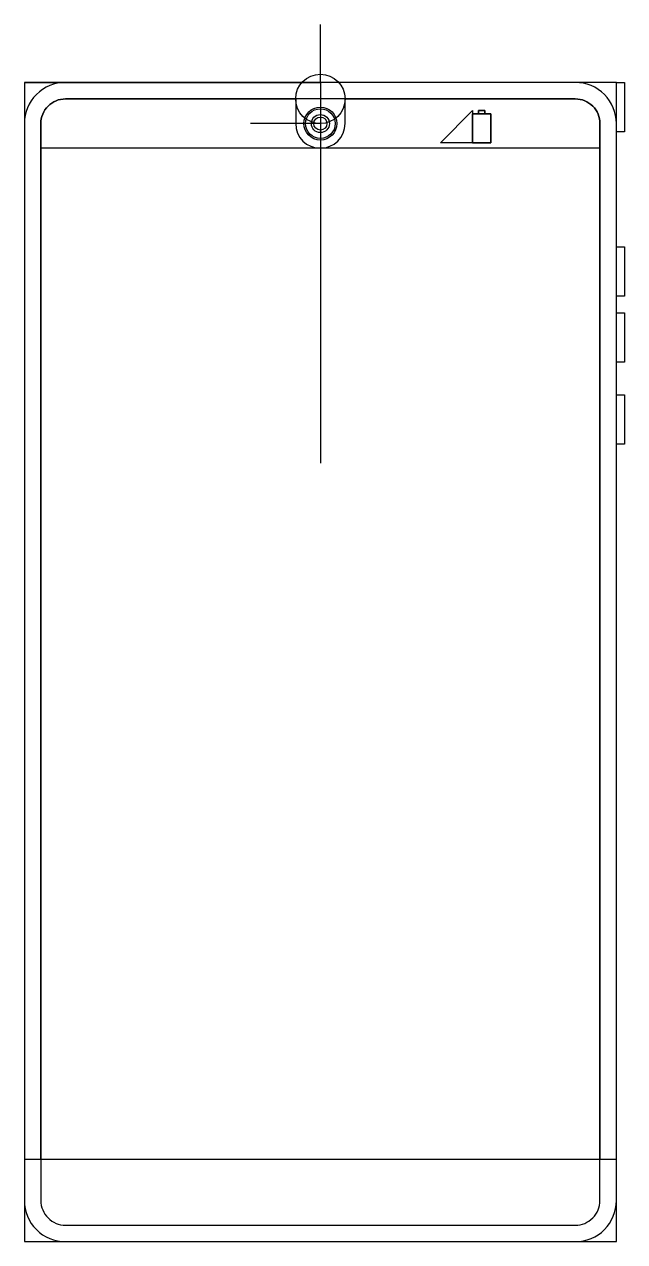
# Model space of a CAD drawing. Extents: x 0 to 73, y 0 to 148.
import ezdxf

# ---------------------------------------------------------------- set-up
doc = ezdxf.new("R2010")
doc.units = 0
doc.layers.add('アウトライン', color=7, linetype='CONTINUOUS')
doc.layers.add('補助線', color=7, linetype='CONTINUOUS')

msp = doc.modelspace()

# ---------------------------------------------------------------- linework, layer by layer
at = {"layer": 'アウトライン'}
for points in [[(5, 0), (67, 0, 0.414214), (72, 5), (72, 136, 0.414214), (67, 141), (5, 141, 0.414214), (0, 136), (0, 5, 0.414214)], [(70, 10), (2, 10), (2, 136, -0.414214), (5, 139), (33, 139), (33, 136, 1), (39, 136), (39, 139), (67, 139, -0.414214), (70, 136)], [(70, 133), (2, 133), (2, 136, -0.414214), (5, 139), (33, 139), (33, 136, 1), (39, 136), (39, 139), (67, 139, -0.414214), (70, 136)]]:
    msp.add_lwpolyline(points, format="xyb", close=True, dxfattribs=at)
for points in [[(50.61, 133.68), (54.51, 137.58), (54.51, 133.68), (50.61, 133.68)], [(55.21, 137.18), (55.21, 137.58), (56.01, 137.58), (56.01, 137.18), (56.71, 137.18), (56.71, 133.68), (54.51, 133.68), (54.51, 137.18), (55.21, 137.18)]]:
    msp.add_lwpolyline(points, dxfattribs=at)
for points in [[(72, 121), (73, 121), (73, 115), (72, 115)], [(72, 113), (73, 113), (73, 107), (72, 107)], [(72, 103), (73, 103), (73, 97), (72, 97)]]:
    msp.add_lwpolyline(points, close=True, dxfattribs=at)
for radius in [2, 1.8, 1.1, 0.8]:
    msp.add_circle((36, 136), radius, dxfattribs=at)
at = {"layer": '補助線'}
for points in [[(36, 141), (36, 148.07)], [(0, 141), (36, 141), (36, 94.69)], [(55.21, 137.18), (55.21, 137.58), (56.01, 137.58), (56.01, 137.18), (56.71, 137.18), (56.71, 133.68), (54.51, 133.68), (54.51, 137.18), (55.21, 137.18)], [(36, 136), (27.49, 136)], [(70, 133), (2, 133)]]:
    msp.add_lwpolyline(points, dxfattribs=at)
for points in [[(0, 0), (72, 0), (72, 141), (0, 141)], [(0, 141), (36, 141), (36, 141), (0, 141)], [(72, 141), (73, 141), (73, 135), (72, 135)], [(54.51, 133.68), (56.71, 133.68), (56.71, 137.18), (54.51, 137.18)], [(55.21, 137.18), (56.01, 137.18), (56.01, 137.58), (55.21, 137.58)], [(0, 0), (72, 0), (72, 10), (0, 10)]]:
    msp.add_lwpolyline(points, close=True, dxfattribs=at)
msp.add_lwpolyline([(5, 2), (67, 2, 0.414214), (70, 5), (70, 136, 0.414214), (67, 139), (5, 139, 0.414214), (2, 136), (2, 5, 0.414214)], format="xyb", close=True, dxfattribs=at)
msp.add_circle((36, 139), 3, dxfattribs=at)

doc.saveas('drawing.dxf')
